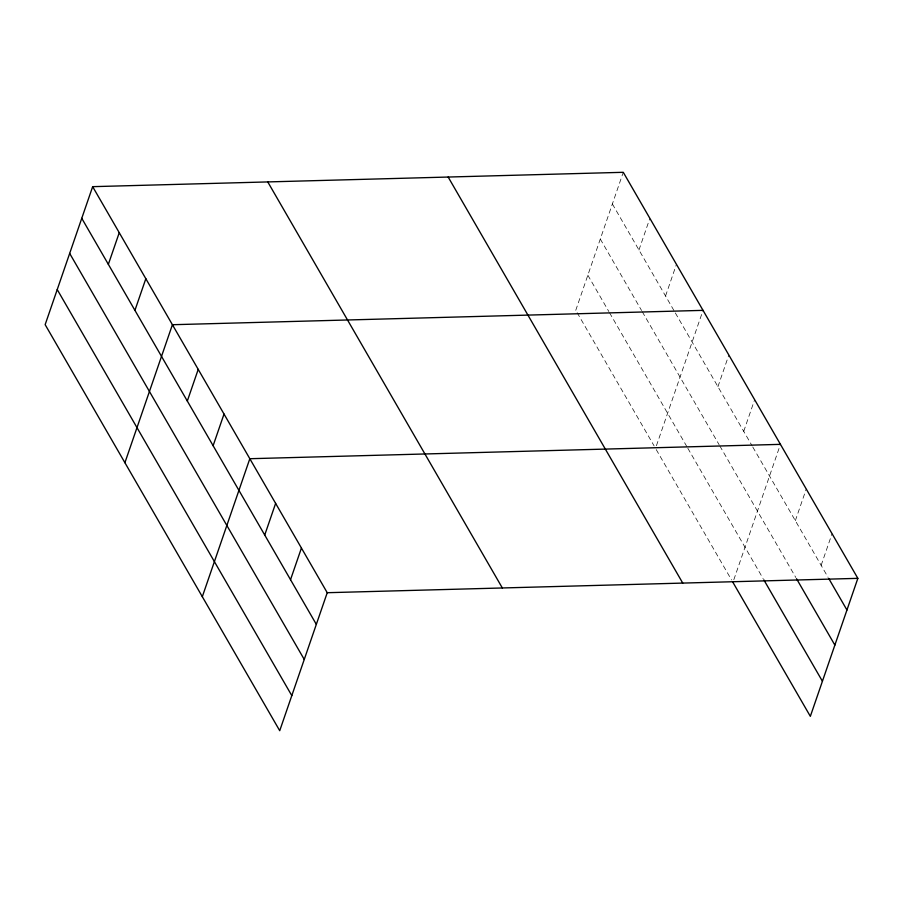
<?xml version="1.0" encoding="UTF-8"?>
<svg xmlns="http://www.w3.org/2000/svg" width="903" height="903" viewBox="0 0 903 903"><rect width="100%" height="100%" fill="white"/><g stroke="black" fill="none" stroke-linecap="round" stroke-linejoin="round"><path stroke-width="0.68" stroke-dasharray="4.51 3.39" d="M575.764 310.293L623.273 172.304M638.963 249.984L649.867 218.323M665.545 296.003L676.449 264.342M656.413 445.743L703.031 310.361M717.93 386.687L728.834 355.026M743.733 431.352L754.637 399.69M733.823 579.737L780.44 444.355M795.34 520.681L806.244 489.02M821.143 565.346L832.047 533.684M612.369 203.965L674.643 311.738M675.342 312.957L752.109 445.834M752.797 447.041L828.119 577.412M600.292 239.047L641.57 310.497M642.27 311.716L719.104 444.705M719.804 445.913L795.814 577.491M587.842 275.201L608.836 311.535M609.536 312.743L687.127 447.064M687.826 448.26L763.137 578.642M577.164 312.709L654.122 445.924M656.21 449.559L731.532 579.929"/><path stroke-width="1.35" d="M92.659 186.661L45.15 324.651L279.727 730.696L327.236 592.707L92.659 186.661L623.273 172.304L857.85 578.349L810.341 716.339L732.931 582.345M108.349 264.342L119.252 232.681M134.931 310.361L145.834 278.7M124.907 462.708L172.417 324.719L703.031 310.361M187.316 401.045L198.22 369.383M213.119 445.71L224.023 414.048M202.317 596.702L249.826 458.713L780.44 444.355M264.726 535.039L275.629 503.377M290.529 579.703L301.433 548.042M327.236 592.707L857.85 578.349M828.819 578.62L846.946 610.01M796.514 578.699L834.869 645.103M763.836 579.85L822.419 681.246M448.17 177.044L682.747 583.09M267.762 181.921L502.339 587.966M81.767 218.323L316.332 624.368M69.678 253.416L304.255 659.461M57.228 289.57L291.804 695.615"/></g></svg>
